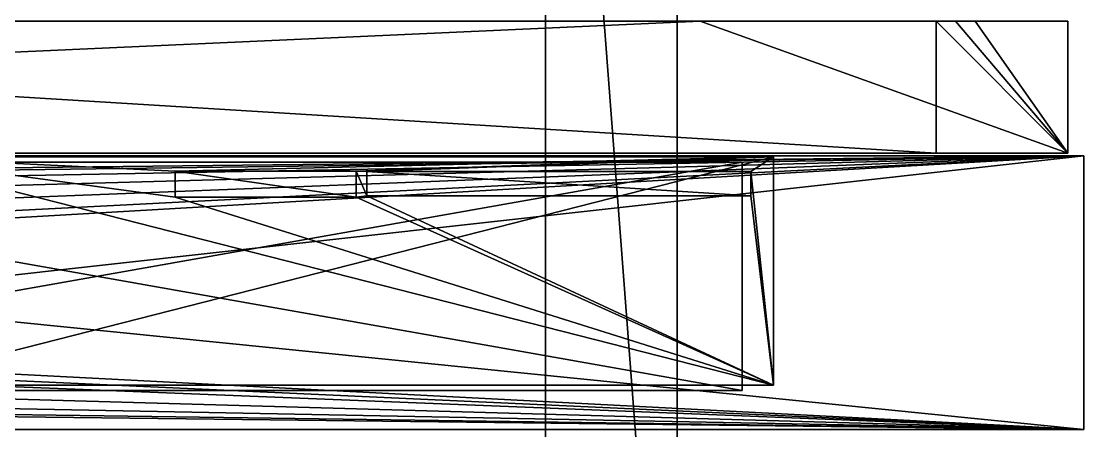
# Model space of a CAD drawing. Extents: x 0 to 379, y -92 to 153.
# Drawn here: x 257.6 to 378.7, y 15.1 to 61.8 of the extents above; entities that cross this region are included whole.
import ezdxf

# ---------------------------------------------------------------- set-up
doc = ezdxf.new("R2010")
doc.units = 0
doc.header["$LTSCALE"] = 25.4
doc.layers.get('0').update_dxf_attribs({"color": 13, "linetype": 'CONTINUOUS'})

# ---------------------------------------------------------------- blocks, each defined once
blk = doc.blocks.new('3_5__')
at = {"color": 0}
for p, q in [((0, 0, 147), (0, 26, 147)), ((0, 26, 147), (102, 26, 147)), ((0, 0), (0, 26)), ((0, 0, 147), (0, 26, 147)), ((0, 26), (0, 26, 147)), ((0, 26), (102, 26)), ((0, 26), (0, 26, 147)), ((0, 26, 147), (102, 26, 147)), ((0, 0), (0, 26)), ((0, 26), (102, 26)), ((102, 26, 147), (102, 0, 147)), ((102, 26), (102, 26, 147)), ((102, 26), (102, 0)), ((102, 26), (102, 0)), ((102, 26), (102, 26, 147)), ((102, 26, 147), (102, 0, 147)), ((33.83, 24.39, 147), (33.83, 21.44, 147)), ((54.45, 24.39, 147), (33.83, 24.39, 147)), ((33.83, 24.39, 147), (33.83, 21.44, 147)), ((33.83, 24.39, 141.34), (33.83, 21.44, 141.34)), ((33.83, 24.39, 147), (33.83, 24.39, 141.34)), ((54.45, 24.39, 147), (33.83, 24.39, 147)), ((33.83, 24.39, 147), (33.83, 24.39, 141.34)), ((54.45, 24.39, 141.34), (33.83, 24.39, 141.34)), ((33.83, 24.39, 141.34), (33.83, 21.44, 141.34)), ((54.45, 24.39, 141.34), (33.83, 24.39, 141.34)), ((54.45, 21.44, 147), (54.45, 24.39, 147)), ((54.45, 21.44, 147), (54.45, 24.39, 147)), ((54.45, 24.39, 147), (54.45, 24.39, 141.34)), ((54.45, 21.44, 141.34), (54.45, 24.39, 141.34)), ((54.45, 24.39, 147), (54.45, 24.39, 141.34)), ((54.45, 21.44, 141.34), (54.45, 24.39, 141.34)), ((99.43, 24.34, 147), (55.66, 24.34, 147)), ((55.66, 24.34, 147), (55.66, 21.59, 147)), ((55.66, 24.34, 147), (55.66, 21.59, 147)), ((55.66, 24.34, 141.59), (55.66, 21.59, 141.59)), ((55.66, 24.34, 147), (55.66, 24.34, 141.59)), ((99.43, 24.34, 141.59), (55.66, 24.34, 141.59)), ((55.66, 24.34, 141.59), (55.66, 21.59, 141.59)), ((99.43, 24.34, 147), (55.66, 24.34, 147)), ((55.66, 24.34, 147), (55.66, 24.34, 141.59)), ((99.43, 24.34, 141.59), (55.66, 24.34, 141.59)), ((99.43, 21.59, 147), (99.43, 24.34, 147)), ((99.43, 21.59, 147), (99.43, 24.34, 147)), ((99.43, 24.34, 147), (99.43, 24.34, 141.59)), ((99.43, 21.59, 141.59), (99.43, 24.34, 141.59)), ((99.43, 21.59, 141.59), (99.43, 24.34, 141.59)), ((99.43, 24.34, 147), (99.43, 24.34, 141.59)), ((33.83, 21.44, 147), (54.45, 21.44, 147)), ((33.83, 21.44, 147), (54.45, 21.44, 147)), ((33.83, 21.44, 141.34), (54.45, 21.44, 141.34)), ((33.83, 21.44, 147), (33.83, 21.44, 141.34)), ((33.83, 21.44, 147), (33.83, 21.44, 141.34)), ((33.83, 21.44, 141.34), (54.45, 21.44, 141.34)), ((54.45, 21.44, 147), (54.45, 21.44, 141.34)), ((54.45, 21.44, 147), (54.45, 21.44, 141.34)), ((55.66, 21.59, 147), (99.43, 21.59, 147)), ((55.66, 21.59, 147), (55.66, 21.59, 141.59)), ((55.66, 21.59, 141.59), (99.43, 21.59, 141.59)), ((55.66, 21.59, 147), (99.43, 21.59, 147)), ((55.66, 21.59, 141.59), (99.43, 21.59, 141.59)), ((55.66, 21.59, 147), (55.66, 21.59, 141.59)), ((99.43, 21.59, 147), (99.43, 21.59, 141.59)), ((99.43, 21.59, 147), (99.43, 21.59, 141.59)), ((102, 0, 147), (0, 0, 147)), ((0, 0), (0, 0, 147)), ((102, 0), (0, 0)), ((102, 0), (0, 0)), ((102, 0, 147), (0, 0, 147)), ((0, 0), (0, 0, 147)), ((102, 0), (102, 0, 147)), ((102, 0), (102, 0, 147))]:
    blk.add_line(p, q, dxfattribs=at)
at = {"color": 0, "extrusion": (0, 1, 0)}
blk.add_circle((-51.98, 63.18), 45.32, dxfattribs=at)
blk.add_circle((-51.98, 63.18), 45.32, dxfattribs=at)
at = {"color": 0}
mesh = blk.add_polyface(dxfattribs=at)
corners = [(102, 0, 147), (0, 26, 147), (0, 0, 147), (33.83, 21.44, 147), (54.45, 21.44, 147), (55.66, 21.59, 147), (54.45, 24.39, 147), (99.43, 21.59, 147), (99.43, 24.34, 147), (33.83, 24.39, 147), (102, 26, 147), (55.66, 24.34, 147)]
mesh.append_faces([[corners[k] for k in face] for face in [(0, 1, 2)]], dxfattribs={"vtx0": -1, "color": 0})
mesh.append_faces([[corners[k] for k in face] for face in [(3, 0, 4), (4, 5, 6), (5, 0, 7), (7, 0, 8), (1, 9, 10), (9, 1, 3), (11, 6, 5), (10, 8, 0)]], dxfattribs={"vtx0": -1, "vtx1": -1, "color": 0})
mesh.append_faces([[corners[k] for k in face] for face in [(1, 0, 3), (4, 0, 5), (10, 6, 11)]], dxfattribs={"vtx0": -1, "vtx1": -1, "vtx2": -1, "color": 0})
mesh.append_faces([[corners[k] for k in face] for face in [(10, 9, 6), (10, 11, 8)]], dxfattribs={"vtx0": -1, "vtx2": -1, "color": 0})
mesh = blk.add_polyface(dxfattribs=at)
corners = [(0, 26, 147), (0, 0), (0, 0, 147), (0, 26)]
mesh.append_faces([[corners[k] for k in face] for face in [(0, 1, 2), (1, 0, 3)]], dxfattribs={"vtx0": -1, "color": 0})
mesh = blk.add_polyface(dxfattribs=at)
corners = [(0, 26, 147), (102, 26), (0, 26), (102, 26, 147)]
mesh.append_faces([[corners[k] for k in face] for face in [(0, 1, 2), (1, 0, 3)]], dxfattribs={"vtx0": -1, "color": 0})
mesh = blk.add_polyface(dxfattribs=at)
corners = [(102, 26), (0, 0), (0, 26), (102, 0)]
mesh.append_faces([[corners[k] for k in face] for face in [(0, 1, 2), (1, 0, 3)]], dxfattribs={"vtx0": -1, "color": 0})
mesh = blk.add_polyface(dxfattribs=at)
corners = [(102, 26), (102, 0, 147), (102, 0), (102, 26, 147)]
mesh.append_faces([[corners[k] for k in face] for face in [(0, 1, 2), (1, 0, 3)]], dxfattribs={"vtx0": -1, "color": 0})
mesh = blk.add_polyface(dxfattribs=at)
corners = [(33.83, 24.39, 141.34), (33.83, 21.44, 147), (33.83, 21.44, 141.34), (33.83, 24.39, 147)]
mesh.append_faces([[corners[k] for k in face] for face in [(0, 1, 2), (1, 0, 3)]], dxfattribs={"vtx0": -1, "color": 0})
mesh = blk.add_polyface(dxfattribs=at)
corners = [(54.45, 24.39, 147), (33.83, 24.39, 141.34), (54.45, 24.39, 141.34), (33.83, 24.39, 147)]
mesh.append_faces([[corners[k] for k in face] for face in [(0, 1, 2), (1, 0, 3)]], dxfattribs={"vtx0": -1, "color": 0})
mesh = blk.add_polyface(dxfattribs=at)
corners = [(54.45, 21.44, 141.34), (33.83, 24.39, 141.34), (33.83, 21.44, 141.34), (54.45, 24.39, 141.34)]
mesh.append_faces([[corners[k] for k in face] for face in [(0, 1, 2), (1, 0, 3)]], dxfattribs={"vtx0": -1, "color": 0})
mesh = blk.add_polyface(dxfattribs=at)
corners = [(54.45, 24.39, 147), (54.45, 21.44, 141.34), (54.45, 21.44, 147), (54.45, 24.39, 141.34)]
mesh.append_faces([[corners[k] for k in face] for face in [(0, 1, 2), (1, 0, 3)]], dxfattribs={"vtx0": -1, "color": 0})
mesh = blk.add_polyface(dxfattribs=at)
corners = [(55.66, 24.34, 141.59), (55.66, 21.59, 147), (55.66, 21.59, 141.59), (55.66, 24.34, 147)]
mesh.append_faces([[corners[k] for k in face] for face in [(0, 1, 2), (1, 0, 3)]], dxfattribs={"vtx0": -1, "color": 0})
mesh = blk.add_polyface(dxfattribs=at)
corners = [(99.43, 21.59, 141.59), (55.66, 24.34, 141.59), (55.66, 21.59, 141.59), (99.43, 24.34, 141.59)]
mesh.append_faces([[corners[k] for k in face] for face in [(0, 1, 2), (1, 0, 3)]], dxfattribs={"vtx0": -1, "color": 0})
mesh = blk.add_polyface(dxfattribs=at)
corners = [(99.43, 24.34, 147), (55.66, 24.34, 141.59), (99.43, 24.34, 141.59), (55.66, 24.34, 147)]
mesh.append_faces([[corners[k] for k in face] for face in [(0, 1, 2), (1, 0, 3)]], dxfattribs={"vtx0": -1, "color": 0})
mesh = blk.add_polyface(dxfattribs=at)
corners = [(99.43, 24.34, 147), (99.43, 21.59, 141.59), (99.43, 21.59, 147), (99.43, 24.34, 141.59)]
mesh.append_faces([[corners[k] for k in face] for face in [(0, 1, 2), (1, 0, 3)]], dxfattribs={"vtx0": -1, "color": 0})
mesh = blk.add_polyface(dxfattribs=at)
corners = [(33.83, 21.44, 147), (54.45, 21.44, 141.34), (33.83, 21.44, 141.34), (54.45, 21.44, 147)]
mesh.append_faces([[corners[k] for k in face] for face in [(0, 1, 2), (1, 0, 3)]], dxfattribs={"vtx0": -1, "color": 0})
mesh = blk.add_polyface(dxfattribs=at)
corners = [(55.66, 21.59, 147), (99.43, 21.59, 141.59), (55.66, 21.59, 141.59), (99.43, 21.59, 147)]
mesh.append_faces([[corners[k] for k in face] for face in [(0, 1, 2), (1, 0, 3)]], dxfattribs={"vtx0": -1, "color": 0})
mesh = blk.add_polyface(dxfattribs=at)
corners = [(102, 0), (63.82, 0, 19.43), (0, 0), (74.74, 0, 23.98), (84.11, 0, 31.21), (91.28, 0, 40.62), (95.78, 0, 51.56), (97.3, 0, 63.29), (102, 0, 147), (52.09, 0, 17.85), (95.72, 0, 75.02), (91.17, 0, 85.94), (83.94, 0, 95.31), (74.53, 0, 102.49), (63.59, 0, 106.98), (51.86, 0, 108.5), (6.65, 0, 63.06), (0, 0, 147), (8.23, 0, 51.33), (12.78, 0, 40.41), (20.01, 0, 31.04), (29.42, 0, 23.87), (40.36, 0, 19.37), (8.17, 0, 74.79), (12.67, 0, 85.74), (19.84, 0, 95.14), (29.21, 0, 102.37), (40.13, 0, 106.92)]
mesh.append_faces([[corners[k] for k in face] for face in [(0, 1, 2), (1, 0, 3), (3, 0, 4), (4, 0, 5), (5, 0, 6), (6, 0, 7), (7, 8, 10), (10, 8, 11), (11, 8, 12), (12, 8, 13), (13, 8, 14), (14, 8, 15), (2, 16, 17), (16, 2, 18), (18, 2, 19), (19, 2, 20), (20, 2, 21), (21, 2, 22), (22, 2, 9), (17, 15, 8)]], dxfattribs={"vtx0": -1, "vtx1": -1, "color": 0})
mesh.append_faces([[corners[k] for k in face] for face in [(7, 0, 8), (2, 1, 9), (17, 16, 23), (17, 23, 24), (17, 24, 25), (17, 25, 26), (17, 26, 27), (17, 27, 15)]], dxfattribs={"vtx0": -1, "vtx2": -1, "color": 0})
mesh = blk.add_polyface(dxfattribs=at)
corners = [(63.82, 0, 19.43), (40.36, 0, 19.37), (52.09, 0, 17.85), (29.42, 0, 23.87), (74.74, 0, 23.98), (20.01, 0, 31.04), (84.11, 0, 31.21), (12.78, 0, 40.41), (91.28, 0, 40.62), (8.23, 0, 51.33), (95.78, 0, 51.56), (6.65, 0, 63.06), (97.3, 0, 63.29), (8.17, 0, 74.79), (95.72, 0, 75.02), (12.67, 0, 85.74), (91.17, 0, 85.94), (19.84, 0, 95.14), (83.94, 0, 95.31), (29.21, 0, 102.37), (74.53, 0, 102.49), (40.13, 0, 106.92), (63.59, 0, 106.98), (51.86, 0, 108.5)]
mesh.append_faces([[corners[k] for k in face] for face in [(0, 1, 2), (21, 22, 23)]], dxfattribs={"vtx0": -1, "color": 0})
mesh.append_faces([[corners[k] for k in face] for face in [(1, 0, 3), (3, 4, 5), (5, 6, 7), (7, 8, 9), (9, 10, 11), (11, 12, 13), (13, 14, 15), (15, 16, 17), (17, 18, 19), (19, 20, 21)]], dxfattribs={"vtx0": -1, "vtx1": -1, "color": 0})
mesh.append_faces([[corners[k] for k in face] for face in [(3, 0, 4), (5, 4, 6), (7, 6, 8), (9, 8, 10), (11, 10, 12), (13, 12, 14), (15, 14, 16), (17, 16, 18), (19, 18, 20), (21, 20, 22)]], dxfattribs={"vtx0": -1, "vtx2": -1, "color": 0})

msp = doc.modelspace()

# ---------------------------------------------------------------- linework, layer by layer
at = {"color": 0}
for p, q in [((317.36, -47.37, -18.85), (317.36, 149.29, -18.85)), ((317.36, 149.29, -1.35), (317.36, -47.37, -1.35)), ((317.36, 149.29, -1.35), (317.36, -47.37, -1.35)), ((317.36, -47.37, -18.85), (317.36, 149.29, -18.85)), ((332.36, 149.29, -18.85), (332.36, -47.37, -18.85)), ((332.36, -47.37, -1.35), (332.36, 149.29, -1.35)), ((332.36, -47.37, -1.35), (332.36, 149.29, -1.35)), ((332.36, 149.29, -18.85), (332.36, -47.37, -18.85)), ((116.85, 61.77, 15), (361.85, 61.77, 15)), ((116.85, 61.77, 15), (361.85, 61.77, 15)), ((361.85, 61.77, 305), (376.85, 61.77, 305)), ((361.85, 46.76, 305), (361.85, 61.77, 305)), ((361.85, 61.77, 15), (361.85, 61.77, 305)), ((361.85, 61.77, 305), (376.85, 61.77, 305)), ((361.85, 46.76, 15), (361.85, 61.77, 15)), ((361.85, 46.76, 305), (361.85, 61.77, 305)), ((361.85, 61.77, 15), (361.85, 61.77, 305)), ((361.85, 46.76, 15), (361.85, 61.77, 15)), ((366.29, 61.77), (376.85, 61.77)), ((366.29, 61.77), (376.85, 61.77)), ((376.85, 46.76, 305), (376.85, 61.77, 305)), ((376.85, 61.77, 15), (376.85, 61.77, 305)), ((376.85, 61.77, 15), (376.85, 61.77)), ((376.85, 46.76, 15), (376.85, 61.77, 15)), ((376.85, 61.77, 15), (376.85, 61.77, 305)), ((376.85, 46.76, 305), (376.85, 61.77, 305)), ((376.85, 46.77), (376.85, 61.77)), ((376.85, 46.77), (376.85, 61.77)), ((376.85, 61.77, 15), (376.85, 61.77)), ((376.85, 46.76, 15), (376.85, 61.77, 15)), ((376.85, 46.77), (1.85, 46.77)), ((376.85, 46.77), (1.85, 46.77)), ((378.67, 46.44, 295), (98.82, 46.44, 295)), ((98.82, 46.44, 305), (378.67, 46.44, 305)), ((378.67, 46.44, 295), (98.82, 46.44, 295)), ((98.82, 46.44, 305), (378.67, 46.44, 305)), ((361.85, 46.76, 15), (101.85, 46.77, 15)), ((361.85, 46.76, 15), (101.85, 46.77, 15)), ((104.97, 46.82, 15), (361.85, 46.76, 15)), ((104.97, 46.82, 15), (361.85, 46.76, 15)), ((376.85, 46.76, 305), (361.85, 46.76, 305)), ((361.85, 46.76, 15), (361.85, 46.76, 305)), ((376.85, 46.76, 305), (361.85, 46.76, 305)), ((361.85, 46.76, 15), (361.85, 46.76, 305)), ((376.85, 46.76, 15), (376.85, 46.77)), ((376.85, 46.76, 15), (376.85, 46.77)), ((376.85, 46.76, 15), (376.85, 46.76, 305)), ((376.85, 46.76, 15), (376.85, 46.76, 305)), ((378.67, 46.44, 295), (378.67, 46.44, 305)), ((378.67, 15.27, 295), (378.67, 46.44, 295)), ((378.67, 15.27, 305), (378.67, 46.44, 305)), ((378.67, 15.27, 295), (378.67, 46.44, 295)), ((378.67, 46.44, 295), (378.67, 46.44, 305)), ((378.67, 15.27, 305), (378.67, 46.44, 305)), ((378.67, 15.27, 295), (98.82, 15.27, 295)), ((378.67, 15.27, 305), (98.82, 15.27, 305)), ((378.67, 15.27, 295), (98.82, 15.27, 295)), ((378.67, 15.27, 305), (98.82, 15.27, 305)), ((378.67, 15.27, 295), (378.67, 15.27, 305)), ((378.67, 15.27, 295), (378.67, 15.27, 305))]:
    msp.add_line(p, q, dxfattribs=at)

# ---------------------------------------------------------------- block references
msp.add_blockref('3_5__', (241.32, 20.32, 1.93), dxfattribs=at)
at = {"color": 0, "extrusion": (-1, 0, 1.94289e-16), "rotation": 90}
msp.add_blockref('3_5__', (-19.73, 174.99, -339.75), dxfattribs=at)

# ---------------------------------------------------------------- meshes
at = {"color": 0}
mesh = msp.add_polyface(dxfattribs=at)
corners = [(317.36, 149.29, -18.85), (332.36, -47.37, -18.85), (317.36, -47.37, -18.85), (332.36, 149.29, -18.85)]
mesh.append_faces([[corners[k] for k in face] for face in [(0, 1, 2), (1, 0, 3)]], dxfattribs={"vtx0": -1, "color": 0})
mesh = msp.add_polyface(dxfattribs=at)
corners = [(332.36, -47.37, -1.35), (317.36, 149.29, -1.35), (317.36, -47.37, -1.35), (332.36, 149.29, -1.35)]
mesh.append_faces([[corners[k] for k in face] for face in [(0, 1, 2), (1, 0, 3)]], dxfattribs={"vtx0": -1, "color": 0})
mesh = msp.add_polyface(dxfattribs=at)
corners = [(317.36, 149.29, -1.35), (317.36, -47.37, -18.85), (317.36, -47.37, -1.35), (317.36, 149.29, -18.85)]
mesh.append_faces([[corners[k] for k in face] for face in [(0, 1, 2), (1, 0, 3)]], dxfattribs={"vtx0": -1, "color": 0})
mesh = msp.add_polyface(dxfattribs=at)
corners = [(332.36, 149.29, -18.85), (332.36, -47.37, -3.85), (332.36, -47.37, -18.85), (332.36, -47.37, -1.35), (332.36, 149.29, -1.35)]
mesh.append_faces([[corners[k] for k in face] for face in [(0, 1, 2), (3, 0, 4)]], dxfattribs={"vtx0": -1, "color": 0})
mesh.append_faces([[corners[k] for k in face] for face in [(1, 0, 3)]], dxfattribs={"vtx0": -1, "vtx1": -1, "color": 0})
mesh = msp.add_polyface(dxfattribs=at)
corners = [(100.67, 61.77, 305), (116.85, 61.77, 15), (100.67, 61.77, 15), (116.85, 61.77, 305), (1.85, 61.77, 15), (334.98, 61.77), (1.85, 61.77), (364.06, 61.77), (361.85, 61.77, 15), (364.06, 61.77, 252.13), (361.85, 61.77, 305), (366.29, 61.77, 252.13), (376.85, 61.77), (366.29, 61.77), (376.85, 61.77, 15), (376.85, 61.77, 305)]
mesh.append_faces([[corners[k] for k in face] for face in [(1, 0, 3), (4, 5, 6), (11, 12, 13)]], dxfattribs={"vtx0": -1, "color": 0})
mesh.append_faces([[corners[k] for k in face] for face in [(0, 1, 2), (5, 4, 7), (7, 8, 9), (8, 2, 1), (9, 10, 11), (12, 11, 14), (14, 11, 15), (15, 11, 10)]], dxfattribs={"vtx0": -1, "vtx1": -1, "color": 0})
mesh.append_faces([[corners[k] for k in face] for face in [(7, 4, 8)]], dxfattribs={"vtx0": -1, "vtx1": -1, "vtx2": -1, "color": 0})
mesh.append_faces([[corners[k] for k in face] for face in [(8, 4, 2), (9, 8, 10)]], dxfattribs={"vtx0": -1, "vtx2": -1, "color": 0})
mesh = msp.add_polyface(dxfattribs=at)
corners = [(334.98, 61.77), (1.85, 46.77), (1.85, 61.77), (376.85, 46.77), (364.06, 61.77), (366.29, 61.77), (376.85, 61.77)]
mesh.append_faces([[corners[k] for k in face] for face in [(0, 1, 2), (3, 5, 6)]], dxfattribs={"vtx0": -1, "color": 0})
mesh.append_faces([[corners[k] for k in face] for face in [(1, 0, 3)]], dxfattribs={"vtx0": -1, "vtx1": -1, "color": 0})
mesh.append_faces([[corners[k] for k in face] for face in [(3, 0, 4), (3, 4, 5)]], dxfattribs={"vtx0": -1, "vtx2": -1, "color": 0})
mesh = msp.add_polyface(dxfattribs=at)
corners = [(101.85, 46.77, 15), (89.97, 46.82, 15), (11.85, 46.77, 15), (104.97, 46.82, 15), (361.85, 46.76, 15), (1.85, 61.77, 15), (1.85, 46.77, 15), (100.67, 61.77, 15)]
mesh.append_faces([[corners[k] for k in face] for face in [(3, 0, 4), (2, 5, 6)]], dxfattribs={"vtx0": -1, "color": 0})
mesh.append_faces([[corners[k] for k in face] for face in [(0, 1, 2), (1, 0, 3), (5, 2, 7), (7, 2, 1)]], dxfattribs={"vtx0": -1, "vtx1": -1, "color": 0})
mesh = msp.add_polyface(dxfattribs=at)
corners = [(361.85, 46.76, 15), (116.85, 61.77, 15), (104.97, 46.82, 15), (361.85, 61.77, 15)]
mesh.append_faces([[corners[k] for k in face] for face in [(0, 1, 2), (1, 0, 3)]], dxfattribs={"vtx0": -1, "color": 0})
mesh = msp.add_polyface(dxfattribs=at)
corners = [(376.85, 46.76, 305), (361.85, 61.77, 305), (361.85, 46.76, 305), (376.85, 61.77, 305)]
mesh.append_faces([[corners[k] for k in face] for face in [(0, 1, 2), (1, 0, 3)]], dxfattribs={"vtx0": -1, "color": 0})
mesh = msp.add_polyface(dxfattribs=at)
corners = [(361.85, 61.77, 305), (361.85, 46.76, 15), (361.85, 46.76, 305), (361.85, 61.77, 15)]
mesh.append_faces([[corners[k] for k in face] for face in [(0, 1, 2), (1, 0, 3)]], dxfattribs={"vtx0": -1, "color": 0})
mesh = msp.add_polyface(dxfattribs=at)
corners = [(376.85, 61.77, 15), (376.85, 46.76, 305), (376.85, 46.76, 15), (376.85, 61.77, 305)]
mesh.append_faces([[corners[k] for k in face] for face in [(0, 1, 2), (1, 0, 3)]], dxfattribs={"vtx0": -1, "color": 0})
mesh = msp.add_polyface(dxfattribs=at)
corners = [(376.85, 46.77), (376.85, 61.77, 15), (376.85, 46.76, 15), (376.85, 61.77)]
mesh.append_faces([[corners[k] for k in face] for face in [(0, 1, 2), (1, 0, 3)]], dxfattribs={"vtx0": -1, "color": 0})
mesh = msp.add_polyface(dxfattribs=at)
corners = [(376.85, 46.76, 305), (361.85, 46.76, 15), (376.85, 46.76, 15), (361.85, 46.76, 305), (1.85, 46.77), (376.85, 46.77), (1.85, 46.77, 15), (101.85, 46.77, 15), (11.85, 46.77, 15)]
mesh.append_faces([[corners[k] for k in face] for face in [(1, 0, 3), (2, 4, 5), (6, 7, 8)]], dxfattribs={"vtx0": -1, "color": 0})
mesh.append_faces([[corners[k] for k in face] for face in [(0, 1, 2), (4, 2, 6)]], dxfattribs={"vtx0": -1, "vtx1": -1, "color": 0})
mesh.append_faces([[corners[k] for k in face] for face in [(6, 2, 1)]], dxfattribs={"vtx0": -1, "vtx1": -1, "vtx2": -1, "color": 0})
mesh.append_faces([[corners[k] for k in face] for face in [(6, 1, 7)]], dxfattribs={"vtx0": -1, "vtx2": -1, "color": 0})
mesh = msp.add_polyface(dxfattribs=at)
corners = [(98.82, 46.44, 305), (378.67, 46.44, 295), (98.82, 46.44, 295), (378.67, 46.44, 305)]
mesh.append_faces([[corners[k] for k in face] for face in [(0, 1, 2), (1, 0, 3)]], dxfattribs={"vtx0": -1, "color": 0})
mesh = msp.add_polyface(dxfattribs=at)
corners = [(378.67, 46.44, 295), (98.82, 15.27, 295), (98.82, 46.44, 295), (378.67, 15.27, 295)]
mesh.append_faces([[corners[k] for k in face] for face in [(0, 1, 2), (1, 0, 3)]], dxfattribs={"vtx0": -1, "color": 0})
mesh = msp.add_polyface(dxfattribs=at)
corners = [(98.82, 15.27, 305), (123.38, 27.65, 305), (122.95, 30.96, 305), (124.66, 24.56, 305), (126.69, 21.92, 305), (129.34, 19.88, 305), (132.42, 18.61, 305), (135.73, 18.17, 305), (378.67, 15.27, 305), (139.04, 18.61, 305), (142.12, 19.88, 305), (144.77, 21.92, 305), (146.8, 24.56, 305), (156.1, 25.45, 305), (148.08, 27.65, 305), (148.52, 30.96, 305), (182.07, 25.45, 305), (182.07, 35.07, 305), (98.82, 46.44, 305), (135.73, 43.74, 305), (378.67, 46.44, 305), (132.42, 43.31, 305), (129.34, 42.03, 305), (126.69, 40, 305), (124.66, 37.35, 305), (123.38, 34.27, 305), (139.04, 43.31, 305), (142.12, 42.03, 305), (144.77, 40, 305), (146.8, 37.35, 305), (156.1, 35.07, 305), (148.08, 34.27, 305)]
mesh.append_faces([[corners[k] for k in face] for face in [(1, 0, 3), (3, 0, 4), (4, 0, 5), (5, 0, 6), (6, 0, 7), (7, 8, 9), (9, 8, 10), (10, 8, 11), (11, 8, 12), (12, 13, 14), (14, 13, 15), (13, 8, 16), (16, 8, 17), (18, 19, 20), (19, 18, 21), (21, 18, 22), (22, 18, 23), (23, 0, 24), (24, 0, 25), (25, 0, 2), (30, 15, 13), (20, 17, 8)]], dxfattribs={"vtx0": -1, "vtx1": -1, "color": 0})
mesh.append_faces([[corners[k] for k in face] for face in [(12, 8, 13), (20, 29, 30)]], dxfattribs={"vtx0": -1, "vtx1": -1, "vtx2": -1, "color": 0})
mesh.append_faces([[corners[k] for k in face] for face in [(0, 1, 2), (7, 0, 8), (23, 18, 0), (20, 19, 26), (20, 26, 27), (20, 27, 28), (20, 28, 29), (30, 29, 31), (30, 31, 15), (20, 30, 17)]], dxfattribs={"vtx0": -1, "vtx2": -1, "color": 0})
mesh = msp.add_polyface(dxfattribs=at)
corners = [(378.67, 46.44, 295), (378.67, 15.27, 305), (378.67, 15.27, 295), (378.67, 46.44, 305)]
mesh.append_faces([[corners[k] for k in face] for face in [(0, 1, 2), (1, 0, 3)]], dxfattribs={"vtx0": -1, "color": 0})
mesh = msp.add_polyface(dxfattribs=at)
corners = [(98.82, 15.27, 305), (378.67, 15.27, 295), (98.82, 15.27, 295), (378.67, 15.27, 305)]
mesh.append_faces([[corners[k] for k in face] for face in [(0, 1, 2), (1, 0, 3)]], dxfattribs={"vtx0": -1, "color": 0})

doc.saveas('drawing.dxf')
